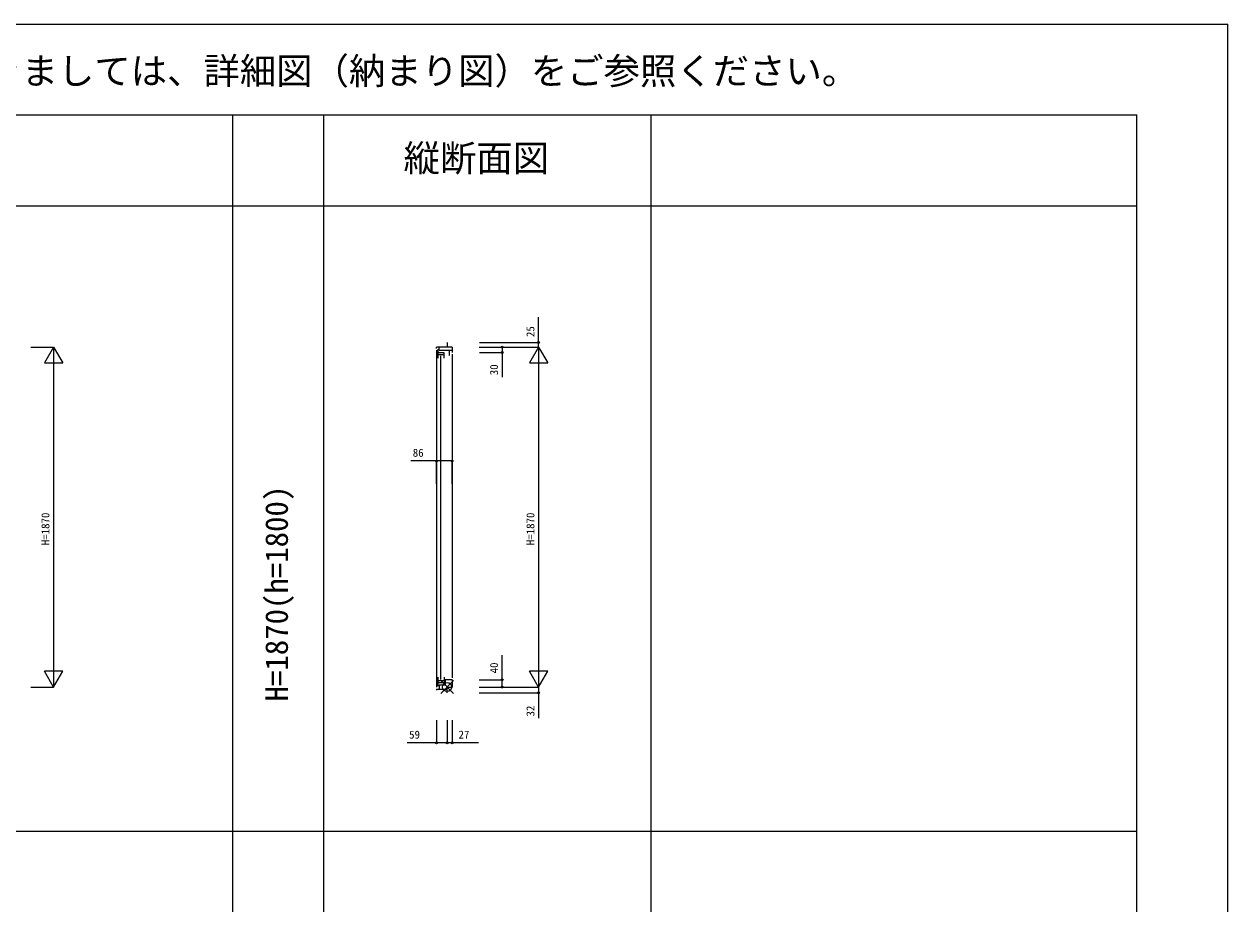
# Model space of a CAD drawing. Units: millimetres, scale not verified. Extents: x -13750 to 13750, y -10012 to 10000.
# Drawn here: x 7132 to 13750, y 5160 to 10000 of the extents above; entities that cross this region are included whole.
import ezdxf
from ezdxf.enums import TextEntityAlignment as Align

# ---------------------------------------------------------------- set-up
doc = ezdxf.new("R2010")
doc.units = ezdxf.units.MM
doc.header["$LTSCALE"] = 50
for name, color, linetype in [('0-0_0', 3, 'Continuous'), ('0-3_YKK_C1', 4, 'Continuous'), ('0-4_YKK_F1', 7, 'Continuous'), ('0-6_YKK_N1', 2, 'Continuous')]:
    doc.layers.add(name, color=color, linetype=linetype)
doc.layers.add('0-5_YKK_IN', color=1, linetype='Continuous', lineweight=18)
doc.styles.add('ＭＳ ゴシック', font='')
doc.styles.get('ＭＳ ゴシック').set_extended_font_data('MS Gothic')

msp = doc.modelspace()

# ---------------------------------------------------------------- linework, layer by layer
at = {"layer": '0-3_YKK_C1'}
for p, q in [((9485, 8223.5), (9399, 8223.5)), ((9399, 8216), (9399, 8223.5)), ((9399, 8206), (9399, 6352.5)), ((9407.5, 8211), (9407.5, 8163)), ((9414.5, 8207), (9414.5, 8223.5)), ((9414.5, 8207), (9485, 8207)), ((9458, 8248.5), (9458, 8223.5)), ((9471.5, 8177.5), (9471.5, 8207)), ((9485, 8223.5), (9485, 8193.5)), ((9442.5, 8191), (9407.5, 8191)), ((9442.5, 8180.5), (9407.5, 8180.5)), ((9423, 6395), (9423, 8175)), ((9442.5, 8163), (9442.5, 8191)), ((9485, 8183.5), (9485, 6403.5)), ((9407.5, 6407), (9407.5, 6359)), ((9407.5, 6389.5), (9442.5, 6389.5)), ((9407.5, 6379), (9442.5, 6379)), ((9414.5, 6363), (9414.5, 6342.5)), ((9446.5, 6363), (9414.5, 6363)), ((9442.5, 6407), (9442.5, 6379)), ((9485, 6393.5), (9446.5, 6393.5)), ((9446.5, 6393.5), (9446.5, 6363)), ((9458, 6321.5), (9458, 6353.5)), ((9458, 6353.5), (9485, 6353.5)), ((9485, 6393.5), (9485, 6353.5)), ((9399, 6342.5), (9458, 6342.5)), ((9399, 6342.5), (9399, 6336.5))]:
    msp.add_line(p, q, dxfattribs=at)
at = {"layer": '0-4_YKK_F1'}
for p, q in [((-13750, 10000), (13750, 10000)), ((13750, -10000), (13750, 10000)), ((-13750, 9500), (13250, 9500)), ((8280, -10000), (8280, 9500)), ((8780, -10000), (8780, 9500)), ((10580, -10000), (10580, 9500)), ((13250, -10000), (13250, 9500)), ((-13750, 9000), (13250, 9000)), ((-13750, 5560), (13250, 5560))]:
    msp.add_line(p, q, dxfattribs=at)
at = {"layer": '0-5_YKK_IN'}
for p, q in [((9422.64, 6318.14), (9493.36, 6388.86)), ((9422.64, 6388.86), (9493.36, 6318.14))]:
    msp.add_line(p, q, dxfattribs=at)
msp.add_circle((9458, 6353.5), 25, dxfattribs=at)
at = {"layer": '0-6_YKK_N1'}
for p, q in [((7170, 8223.5), (7295, 8223.5)), ((7295, 8223.5), (7245, 8136.9)), ((7295, 8223.5), (7345, 8136.9)), ((9635, 8223.5), (9961, 8223.5)), ((9636, 8248.5), (9961, 8248.5)), ((9636, 8223.5), (9761, 8223.5)), ((9961, 8223.5), (9911, 8136.9)), ((9961, 8223.5), (10011, 8136.9)), ((9636, 8193.5), (9761, 8193.5)), ((7245, 8136.9), (7345, 8136.9)), ((9911, 8136.9), (10011, 8136.9)), ((9399, 7471.76), (9399, 7596.76)), ((9485, 7471.76), (9485, 7596.76)), ((7295, 6353.5), (7245, 6440.1)), ((7345, 6440.1), (7245, 6440.1)), ((9961, 6353.5), (9911, 6440.1)), ((10011, 6440.1), (9911, 6440.1)), ((7170, 6353.5), (7295, 6353.5)), ((9635, 6393.5), (9761, 6393.5)), ((9635, 6353.5), (9761, 6353.5)), ((9635, 6353.5), (9961, 6353.5)), ((9635, 6321.5), (9961, 6321.5)), ((9399, 6171.5), (9399, 6046.5)), ((9458, 6171.5), (9458, 6046.5)), ((9458, 6171.5), (9458, 6046.5)), ((9485, 6171.5), (9485, 6046.5)), ((9485, 6046.5), (9458, 6046.5)), ((9630.57, 6046.5), (9485, 6046.5))]:
    msp.add_line(p, q, dxfattribs=at)
for points in [[(9636, 8223.5), (9961, 8223.5), (9961, 8248.5), (9961, 8388.5)], [(7295, 8223.5), (7295, 6353.5), (7345, 6440.1)], [(9761, 8223.5), (9761, 8193.5), (9761, 8058.5)], [(9961, 8223.5), (9961, 6353.5), (10011, 6440.1)], [(9485, 7596.76), (9399, 7596.76), (9259, 7596.76)], [(9761, 6353.5), (9761, 6393.5), (9761, 6528.5)], [(9635, 6353.5), (9961, 6353.5), (9961, 6321.5), (9961, 6181.5)], [(9458, 6046.5), (9399, 6046.5), (9239, 6046.5)]]:
    msp.add_lwpolyline(points, dxfattribs=at)
for centre in [(9761, 8223.5), (9961, 8248.5), (9761, 8193.5), (9399, 7596.76), (9485, 7596.76), (9761, 6393.5), (9761, 6353.5), (9961, 6321.5), (9399, 6046.5), (9458, 6046.5), (9458, 6046.5), (9485, 6046.5)]:
    msp.add_circle(centre, 5, dxfattribs=at)

# ---------------------------------------------------------------- texts
at = {"layer": '0-0_0', "color": 7, "style": 'ＭＳ ゴシック'}
msp.add_text('※図面を簡略化しております。詳細につきましては、詳細図（納まり図）をご参照ください。', height=146.6, dxfattribs=at).set_placement((3319.42, 9625), align=Align.BOTTOM_LEFT)
at = {"layer": '0-0_0', "style": 'ＭＳ ゴシック'}
msp.add_text('縦断面図', height=146.6, dxfattribs=at).set_placement((9218.48, 9144.81), align=Align.BOTTOM_LEFT)
msp.add_text('H=1870(h=1800)', height=124.6, rotation=90, dxfattribs=at).set_placement((8619.95, 6274.17), align=Align.BOTTOM_LEFT)
at = {"layer": '0-6_YKK_N1', "style": 'ＭＳ ゴシック'}
for s, p in [('25', (9951, 8278.5)), ('30', (9751, 8068.5)), ('H=1870', (7285, 7133.5)), ('H=1870', (9951, 7133.5)), ('40', (9751, 6428.5)), ('32', (9951, 6191.5))]:
    msp.add_text(s, height=43.99, rotation=90, dxfattribs=at).set_placement(p, align=Align.BOTTOM_LEFT)
for s, p in [('86', (9269, 7606.76)), ('59', (9249, 6056.5)), ('27', (9520.57, 6056.5))]:
    msp.add_text(s, height=43.99, dxfattribs=at).set_placement(p, align=Align.BOTTOM_LEFT)

doc.saveas('drawing.dxf')
